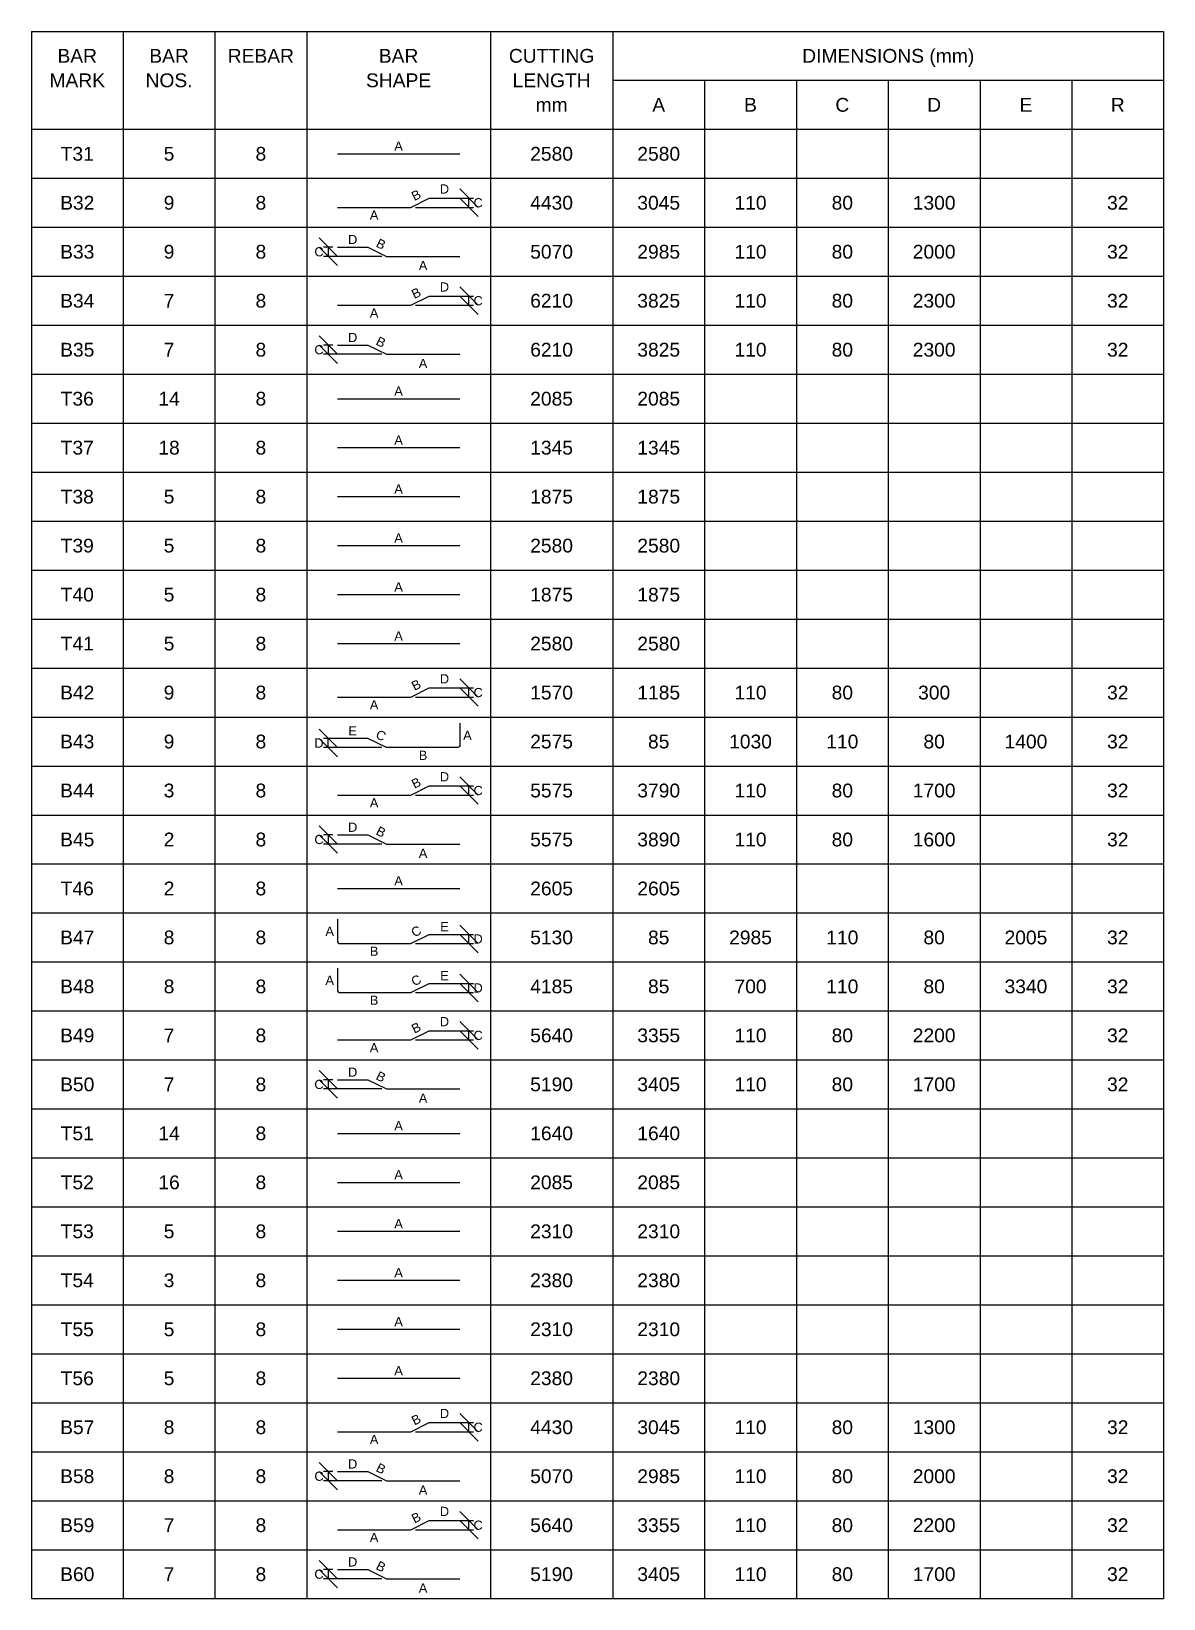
# Model space of a CAD drawing. Header units: inches. Extents: x -3300 to 111336, y -25085 to 3300.
# Drawn here: x 35836 to 54336, y -25085 to 515 of the extents above; entities that cross this region are included whole.
import ezdxf
from ezdxf.enums import TextEntityAlignment as Align

# ---------------------------------------------------------------- set-up
doc = ezdxf.new("R2010")
doc.units = ezdxf.units.IN
doc.header["$LTSCALE"] = 1000
doc.header["$MEASUREMENT"] = 0
for name, color, linetype in [('Dimension', 31, 'Continuous'), ('Reinforcement', 4, 'Continuous'), ('Schedule Header', 4, 'Continuous'), ('Schedule Line', 60, 'Continuous'), ('Text', 31, 'Continuous')]:
    doc.layers.add(name, color=color, linetype=linetype)
doc.styles.add('SC-BBS1', font='SansSerif')
doc.dimstyles.new('SCBBSDim', dxfattribs={"dimtxt": 225, "dimasz": 0.18, "dimexe": 75, "dimexo": 75, "dimgap": 100, "dimtad": 1, "dimtoh": 1, "dimdec": 0, "dimzin": 0, "dimdsep": 46, "dimtxsty": 'SC-BBS1', "dimtsz": 150, "dimcen": 0.09, "dimclrd": 8, "dimclre": 8, "dimclrt": 31, "dimadec": 0, "dimazin": 0, "dimtfac": 1, "dimtdec": 0, "dimtix": 1, "dimtofl": 0, "dimtmove": 0, "dimatfit": 3, "dimfxl": 1, "dimtolj": 1, "dimtzin": 0, "dimarcsym": 0})

# ---------------------------------------------------------------- blocks, each defined once
blk = doc.blocks.new('*D115')
at = {"color": 8, "linetype": 'ByBlock', "lineweight": -2}
for p, q in [((42411, -2210), (43061, -2210)), ((43136, -2360), (42836, -2060)), ((42836, -2210), (43136, -2510)), ((42986, -2360), (42986, -2210)), ((42111, -2360), (43061, -2360))]:
    blk.add_line(p, q, dxfattribs=at)
at = {"layer": 'Defpoints', "color": 31}
for p in [(42336, -2210), (42036, -2360), (42986, -2360)]:
    blk.add_point(p, dxfattribs=at)
blk = doc.blocks.new('*D116')
at = {"color": 8, "linetype": 'ByBlock', "lineweight": -2}
for p, q in [((40836, -3160), (40536, -2860)), ((40536, -3010), (40836, -3310)), ((40761, -3010), (40611, -3010)), ((40686, -3010), (40686, -3160)), ((41561, -3160), (40611, -3160))]:
    blk.add_line(p, q, dxfattribs=at)
at = {"layer": 'Defpoints', "color": 31}
for p in [(40686, -3010), (40836, -3010), (41636, -3160)]:
    blk.add_point(p, dxfattribs=at)
blk = doc.blocks.new('*D117')
at = {"color": 8, "linetype": 'ByBlock', "lineweight": -2}
for p, q in [((42411, -3810), (43061, -3810)), ((43136, -3960), (42836, -3660)), ((42836, -3810), (43136, -4110)), ((42986, -3960), (42986, -3810)), ((42111, -3960), (43061, -3960))]:
    blk.add_line(p, q, dxfattribs=at)
at = {"layer": 'Defpoints', "color": 31}
for p in [(42336, -3810), (42036, -3960), (42986, -3960)]:
    blk.add_point(p, dxfattribs=at)
blk = doc.blocks.new('*D118')
at = {"color": 8, "linetype": 'ByBlock', "lineweight": -2}
for p, q in [((40836, -4760), (40536, -4460)), ((40536, -4610), (40836, -4910)), ((40761, -4610), (40611, -4610)), ((41561, -4760), (40611, -4760)), ((40686, -4610), (40686, -4760))]:
    blk.add_line(p, q, dxfattribs=at)
at = {"layer": 'Defpoints', "color": 31}
for p in [(40686, -4610), (40836, -4610), (41636, -4760)]:
    blk.add_point(p, dxfattribs=at)
blk = doc.blocks.new('*D119')
at = {"color": 8, "linetype": 'ByBlock', "lineweight": -2}
for p, q in [((42411, -10210), (43061, -10210)), ((43136, -10360), (42836, -10060)), ((42836, -10210), (43136, -10510)), ((42986, -10360), (42986, -10210)), ((42111, -10360), (43061, -10360))]:
    blk.add_line(p, q, dxfattribs=at)
at = {"layer": 'Defpoints', "color": 31}
for p in [(42336, -10210), (42036, -10360), (42986, -10360)]:
    blk.add_point(p, dxfattribs=at)
blk = doc.blocks.new('*D120')
at = {"color": 8, "linetype": 'ByBlock', "lineweight": -2}
for p, q in [((40836, -11185), (40536, -10885)), ((40536, -11035), (40836, -11335)), ((41261, -11035), (40611, -11035)), ((41561, -11185), (40611, -11185)), ((40686, -11185), (40686, -11035))]:
    blk.add_line(p, q, dxfattribs=at)
at = {"layer": 'Defpoints', "color": 31}
for p in [(40686, -11185), (41336, -11035), (41636, -11185)]:
    blk.add_point(p, dxfattribs=at)
blk = doc.blocks.new('*D121')
at = {"color": 8, "linetype": 'ByBlock', "lineweight": -2}
for p, q in [((43136, -11960), (42836, -11660)), ((42111, -11960), (43061, -11960)), ((42411, -11810), (43061, -11810)), ((42836, -11810), (43136, -12110)), ((42986, -11960), (42986, -11810))]:
    blk.add_line(p, q, dxfattribs=at)
at = {"layer": 'Defpoints', "color": 31}
for p in [(42036, -11960), (42336, -11810), (42986, -11960)]:
    blk.add_point(p, dxfattribs=at)
blk = doc.blocks.new('*D122')
at = {"color": 8, "linetype": 'ByBlock', "lineweight": -2}
for p, q in [((40836, -12760), (40536, -12460)), ((40536, -12610), (40836, -12910)), ((40761, -12610), (40611, -12610)), ((41561, -12760), (40611, -12760)), ((40686, -12610), (40686, -12760))]:
    blk.add_line(p, q, dxfattribs=at)
at = {"layer": 'Defpoints', "color": 31}
for p in [(40686, -12610), (40836, -12610), (41636, -12760)]:
    blk.add_point(p, dxfattribs=at)
blk = doc.blocks.new('*D123')
at = {"color": 8, "linetype": 'ByBlock', "lineweight": -2}
for p, q in [((42411, -14235), (43061, -14235)), ((43136, -14385), (42836, -14085)), ((42836, -14235), (43136, -14535)), ((42986, -14385), (42986, -14235)), ((42111, -14385), (43061, -14385))]:
    blk.add_line(p, q, dxfattribs=at)
at = {"layer": 'Defpoints', "color": 31}
for p in [(42336, -14235), (42036, -14385), (42986, -14385)]:
    blk.add_point(p, dxfattribs=at)
blk = doc.blocks.new('*D124')
at = {"color": 8, "linetype": 'ByBlock', "lineweight": -2}
for p, q in [((42411, -15035), (43061, -15035)), ((43136, -15185), (42836, -14885)), ((42836, -15035), (43136, -15335)), ((42986, -15185), (42986, -15035)), ((42111, -15185), (43061, -15185))]:
    blk.add_line(p, q, dxfattribs=at)
at = {"layer": 'Defpoints', "color": 31}
for p in [(42336, -15035), (42036, -15185), (42986, -15185)]:
    blk.add_point(p, dxfattribs=at)
blk = doc.blocks.new('*D125')
at = {"color": 8, "linetype": 'ByBlock', "lineweight": -2}
for p, q in [((42411, -15810), (43061, -15810)), ((43136, -15960), (42836, -15660)), ((42836, -15810), (43136, -16110)), ((42986, -15960), (42986, -15810)), ((42111, -15960), (43061, -15960))]:
    blk.add_line(p, q, dxfattribs=at)
at = {"layer": 'Defpoints', "color": 31}
for p in [(42336, -15810), (42036, -15960), (42986, -15960)]:
    blk.add_point(p, dxfattribs=at)
blk = doc.blocks.new('*D126')
at = {"color": 8, "linetype": 'ByBlock', "lineweight": -2}
for p, q in [((40836, -16760), (40536, -16460)), ((40536, -16610), (40836, -16910)), ((40761, -16610), (40611, -16610)), ((40686, -16610), (40686, -16760)), ((41561, -16760), (40611, -16760))]:
    blk.add_line(p, q, dxfattribs=at)
at = {"layer": 'Defpoints', "color": 31}
for p in [(40686, -16610), (40836, -16610), (41636, -16760)]:
    blk.add_point(p, dxfattribs=at)
blk = doc.blocks.new('*D127')
at = {"color": 8, "linetype": 'ByBlock', "lineweight": -2}
for p, q in [((42411, -22210), (43061, -22210)), ((43136, -22360), (42836, -22060)), ((42836, -22210), (43136, -22510)), ((42986, -22360), (42986, -22210)), ((42111, -22360), (43061, -22360))]:
    blk.add_line(p, q, dxfattribs=at)
at = {"layer": 'Defpoints', "color": 31}
for p in [(42336, -22210), (42036, -22360), (42986, -22360)]:
    blk.add_point(p, dxfattribs=at)
blk = doc.blocks.new('*D128')
at = {"color": 8, "linetype": 'ByBlock', "lineweight": -2}
for p, q in [((40836, -23160), (40536, -22860)), ((40536, -23010), (40836, -23310)), ((40761, -23010), (40611, -23010)), ((40686, -23010), (40686, -23160)), ((41561, -23160), (40611, -23160))]:
    blk.add_line(p, q, dxfattribs=at)
at = {"layer": 'Defpoints', "color": 31}
for p in [(40686, -23010), (40836, -23010), (41636, -23160)]:
    blk.add_point(p, dxfattribs=at)
blk = doc.blocks.new('*D129')
at = {"color": 8, "linetype": 'ByBlock', "lineweight": -2}
for p, q in [((43136, -23960), (42836, -23660)), ((42111, -23960), (43061, -23960)), ((42411, -23810), (43061, -23810)), ((42836, -23810), (43136, -24110)), ((42986, -23960), (42986, -23810))]:
    blk.add_line(p, q, dxfattribs=at)
at = {"layer": 'Defpoints', "color": 31}
for p in [(42036, -23960), (42336, -23810), (42986, -23960)]:
    blk.add_point(p, dxfattribs=at)
blk = doc.blocks.new('*D130')
at = {"color": 8, "linetype": 'ByBlock', "lineweight": -2}
for p, q in [((40836, -24760), (40536, -24460)), ((40536, -24610), (40836, -24910)), ((40761, -24610), (40611, -24610)), ((41561, -24760), (40611, -24760)), ((40686, -24610), (40686, -24760))]:
    blk.add_line(p, q, dxfattribs=at)
at = {"layer": 'Defpoints', "color": 31}
for p in [(40686, -24610), (40836, -24610), (41636, -24760)]:
    blk.add_point(p, dxfattribs=at)

msp = doc.modelspace()

# ---------------------------------------------------------------- linework, layer by layer
at = {"layer": 'Reinforcement'}
for points in [[(40836, -1485), (42836, -1485)], [(40836, -2360), (42036, -2360), (42336, -2210), (42836, -2210)], [(40836, -3010), (41336, -3010), (41636, -3160), (42836, -3160)], [(40836, -3960), (42036, -3960), (42336, -3810), (42836, -3810)], [(40836, -4610), (41336, -4610), (41636, -4760), (42836, -4760)], [(40836, -5485), (42836, -5485)], [(40836, -6285), (42836, -6285)], [(40836, -7085), (42836, -7085)], [(40836, -7885), (42836, -7885)], [(40836, -8685), (42836, -8685)], [(40836, -9485), (42836, -9485)], [(40836, -10360), (42036, -10360), (42336, -10210), (42836, -10210)], [(40836, -11960), (42036, -11960), (42336, -11810), (42836, -11810)], [(40836, -12610), (41336, -12610), (41636, -12760), (42836, -12760)], [(40836, -13485), (42836, -13485)], [(40836, -15960), (42036, -15960), (42336, -15810), (42836, -15810)], [(40836, -16610), (41336, -16610), (41636, -16760), (42836, -16760)], [(40836, -17485), (42836, -17485)], [(40836, -18285), (42836, -18285)], [(40836, -19085), (42836, -19085)], [(40836, -19885), (42836, -19885)], [(40836, -20685), (42836, -20685)], [(40836, -21485), (42836, -21485)], [(40836, -22360), (42036, -22360), (42336, -22210), (42836, -22210)], [(40836, -23010), (41336, -23010), (41636, -23160), (42836, -23160)], [(40836, -23960), (42036, -23960), (42336, -23810), (42836, -23810)], [(40836, -24610), (41336, -24610), (41636, -24760), (42836, -24760)]]:
    msp.add_lwpolyline(points, dxfattribs=at)
for points in [[(42836, -10785), (42836, -11135, -0.5), (42786, -11185), (41636, -11185), (41336, -11035), (40836, -11035)], [(40836, -13985), (40836, -14335, 0.5), (40886, -14385), (42036, -14385), (42336, -14235), (42836, -14235)], [(40836, -14785), (40836, -15135, 0.5), (40886, -15185), (42036, -15185), (42336, -15035), (42836, -15035)]]:
    msp.add_lwpolyline(points, format="xyb", dxfattribs=at)
at = {"layer": 'Schedule Line'}
for p, q in [((35836, 515), (54336, 515)), ((35836, 515), (35836, -25085)), ((35836, 515), (35836, -25085)), ((37336, 515), (37336, -25085)), ((38836, 515), (38836, -25085)), ((40336, 515), (40336, -25085)), ((43336, 515), (43336, -25085)), ((45336, 515), (45336, -25085)), ((54336, 515), (54336, -25085)), ((45336, -285), (54336, -285)), ((46836, -285), (46836, -25085)), ((48336, -285), (48336, -25085)), ((49836, -285), (49836, -25085)), ((51336, -285), (51336, -25085)), ((52836, -285), (52836, -25085)), ((35836, -1085), (54336, -1085)), ((35836, -1885), (54336, -1885)), ((35836, -1885), (54336, -1885)), ((35836, -2685), (54336, -2685)), ((35836, -3485), (54336, -3485)), ((35836, -4285), (54336, -4285)), ((35836, -5085), (54336, -5085)), ((35836, -5885), (54336, -5885)), ((35836, -6685), (54336, -6685)), ((35836, -7485), (54336, -7485)), ((35836, -8285), (54336, -8285)), ((35836, -9085), (54336, -9085)), ((35836, -9885), (54336, -9885)), ((35836, -9885), (54336, -9885)), ((35836, -10685), (54336, -10685)), ((35836, -11485), (54336, -11485)), ((35836, -12285), (54336, -12285)), ((35836, -13085), (54336, -13085)), ((35836, -13885), (54336, -13885)), ((35836, -13885), (54336, -13885)), ((35836, -14685), (54336, -14685)), ((35836, -15485), (54336, -15485)), ((35836, -16285), (54336, -16285)), ((35836, -17085), (54336, -17085)), ((35836, -17885), (54336, -17885)), ((35836, -18685), (54336, -18685)), ((35836, -19485), (54336, -19485)), ((35836, -20285), (54336, -20285)), ((35836, -21085), (54336, -21085)), ((35836, -21885), (54336, -21885)), ((35836, -21885), (54336, -21885)), ((35836, -22685), (54336, -22685)), ((35836, -23485), (54336, -23485)), ((35836, -24285), (54336, -24285)), ((35836, -25085), (54336, -25085))]:
    msp.add_line(p, q, dxfattribs=at)

# ---------------------------------------------------------------- texts
at = {"layer": 'Dimension', "style": 'SC-BBS1'}
for s, p in [('A', (41836, -1360)), ('D', (42586, -2060)), ('C', (43136, -2285)), ('A', (41436, -2485)), ('D', (41086, -2885)), ('C', (40536, -3085)), ('A', (42236, -3310)), ('D', (42586, -3660)), ('C', (43136, -3885)), ('A', (41436, -4085)), ('C', (40536, -4685)), ('D', (41086, -4485)), ('A', (42236, -4910)), ('A', (41836, -5360)), ('A', (41836, -6160)), ('A', (41836, -6960)), ('A', (41836, -7760)), ('A', (41836, -8560)), ('A', (41836, -9360)), ('D', (42586, -10060)), ('C', (43136, -10285)), ('A', (41436, -10485)), ('E', (41086, -10910)), ('A', (42961, -10985)), ('D', (40536, -11110)), ('B', (42236, -11310)), ('D', (42586, -11660)), ('A', (41436, -12085)), ('C', (43136, -11885)), ('D', (41086, -12485)), ('C', (40536, -12685)), ('A', (42236, -12910)), ('A', (41836, -13360)), ('E', (42586, -14110)), ('A', (40711, -14185)), ('D', (43136, -14310)), ('B', (41436, -14510)), ('E', (42586, -14910)), ('A', (40711, -14985)), ('D', (43136, -15110)), ('B', (41436, -15310)), ('D', (42586, -15660)), ('C', (43136, -15885)), ('A', (41436, -16085)), ('C', (40536, -16685)), ('D', (41086, -16485)), ('A', (42236, -16910)), ('A', (41836, -17360)), ('A', (41836, -18160)), ('A', (41836, -18960)), ('A', (41836, -19760)), ('A', (41836, -20560)), ('A', (41836, -21360)), ('D', (42586, -22060)), ('C', (43136, -22285)), ('A', (41436, -22485)), ('C', (40536, -23085)), ('D', (41086, -22885)), ('A', (42236, -23310)), ('D', (42586, -23660)), ('C', (43136, -23885)), ('A', (41436, -24085)), ('D', (41086, -24485)), ('C', (40536, -24685)), ('A', (42236, -24910))]:
    msp.add_text(s, height=150, dxfattribs=at).set_placement(p, align=Align.MIDDLE_CENTER)
for s, rotation, p in [('B', 26.56505, (42123.5, -2160)), ('B', -26.56505, (41548.5, -2960)), ('B', 26.56505, (42123.5, -3760)), ('B', -26.56505, (41548.5, -4560)), ('B', 26.56505, (42123.5, -10160)), ('C', -26.56505, (41548.5, -10985)), ('B', 26.56505, (42123.5, -11760)), ('B', -26.56505, (41548.5, -12560)), ('C', 26.56505, (42123.5, -14185)), ('C', 26.56505, (42123.5, -14985)), ('B', 26.56505, (42123.5, -15760)), ('B', -26.56505, (41548.5, -16560)), ('B', 26.56505, (42123.5, -22160)), ('B', -26.56505, (41548.5, -22960)), ('B', 26.56505, (42123.5, -23760)), ('B', -26.56505, (41548.5, -24560))]:
    msp.add_text(s, height=150, rotation=rotation, dxfattribs=at).set_placement(p, align=Align.MIDDLE_CENTER)
at = {"layer": 'Schedule Header', "style": 'SC-BBS1'}
for s, p in [('BAR', (36586, 115)), ('BAR', (38086, 115)), ('REBAR', (39586, 115)), ('BAR', (41836, 115)), ('CUTTING', (44336, 115)), ('DIMENSIONS (mm)', (49836, 115)), ('MARK', (36586, -285)), ('NOS.', (38086, -285)), ('SHAPE', (41836, -285)), ('LENGTH', (44336, -285)), ('mm', (44336, -685)), ('A', (46086, -685)), ('B', (47586, -685)), ('C', (49086, -685)), ('D', (50586, -685)), ('E', (52086, -685)), ('R', (53586, -685))]:
    msp.add_text(s, height=225, dxfattribs=at).set_placement(p, align=Align.MIDDLE_CENTER)
at = {"layer": 'Text', "style": 'SC-BBS1'}
for s, p in [('T31', (36586, -1485)), ('5', (38086, -1485)), ('8', (39586, -1485)), ('2580', (44336, -1485)), ('2580', (46086, -1485)), ('B32', (36586, -2285)), ('9', (38086, -2285)), ('8', (39586, -2285)), ('4430', (44336, -2285)), ('3045', (46086, -2285)), ('110', (47586, -2285)), ('80', (49086, -2285)), ('1300', (50586, -2285)), ('32', (53586, -2285)), ('B33', (36586, -3085)), ('9', (38086, -3085)), ('8', (39586, -3085)), ('5070', (44336, -3085)), ('2985', (46086, -3085)), ('110', (47586, -3085)), ('80', (49086, -3085)), ('2000', (50586, -3085)), ('32', (53586, -3085)), ('B34', (36586, -3885)), ('7', (38086, -3885)), ('8', (39586, -3885)), ('6210', (44336, -3885)), ('3825', (46086, -3885)), ('110', (47586, -3885)), ('80', (49086, -3885)), ('2300', (50586, -3885)), ('32', (53586, -3885)), ('B35', (36586, -4685)), ('7', (38086, -4685)), ('8', (39586, -4685)), ('6210', (44336, -4685)), ('3825', (46086, -4685)), ('110', (47586, -4685)), ('80', (49086, -4685)), ('2300', (50586, -4685)), ('32', (53586, -4685)), ('T36', (36586, -5485)), ('14', (38086, -5485)), ('8', (39586, -5485)), ('2085', (44336, -5485)), ('2085', (46086, -5485)), ('T37', (36586, -6285)), ('18', (38086, -6285)), ('8', (39586, -6285)), ('1345', (44336, -6285)), ('1345', (46086, -6285)), ('T38', (36586, -7085)), ('5', (38086, -7085)), ('8', (39586, -7085)), ('1875', (44336, -7085)), ('1875', (46086, -7085)), ('T39', (36586, -7885)), ('5', (38086, -7885)), ('8', (39586, -7885)), ('2580', (44336, -7885)), ('2580', (46086, -7885)), ('T40', (36586, -8685)), ('5', (38086, -8685)), ('8', (39586, -8685)), ('1875', (44336, -8685)), ('1875', (46086, -8685)), ('T41', (36586, -9485)), ('5', (38086, -9485)), ('8', (39586, -9485)), ('2580', (44336, -9485)), ('2580', (46086, -9485)), ('B42', (36586, -10285)), ('9', (38086, -10285)), ('8', (39586, -10285)), ('1570', (44336, -10285)), ('1185', (46086, -10285)), ('110', (47586, -10285)), ('80', (49086, -10285)), ('300', (50586, -10285)), ('32', (53586, -10285)), ('B43', (36586, -11085)), ('9', (38086, -11085)), ('8', (39586, -11085)), ('2575', (44336, -11085)), ('85', (46086, -11085)), ('1030', (47586, -11085)), ('110', (49086, -11085)), ('80', (50586, -11085)), ('1400', (52086, -11085)), ('32', (53586, -11085)), ('B44', (36586, -11885)), ('3', (38086, -11885)), ('8', (39586, -11885)), ('5575', (44336, -11885)), ('3790', (46086, -11885)), ('110', (47586, -11885)), ('80', (49086, -11885)), ('1700', (50586, -11885)), ('32', (53586, -11885)), ('B45', (36586, -12685)), ('2', (38086, -12685)), ('8', (39586, -12685)), ('5575', (44336, -12685)), ('3890', (46086, -12685)), ('110', (47586, -12685)), ('80', (49086, -12685)), ('1600', (50586, -12685)), ('32', (53586, -12685)), ('T46', (36586, -13485)), ('2', (38086, -13485)), ('8', (39586, -13485)), ('2605', (44336, -13485)), ('2605', (46086, -13485)), ('B47', (36586, -14285)), ('8', (38086, -14285)), ('8', (39586, -14285)), ('5130', (44336, -14285)), ('85', (46086, -14285)), ('2985', (47586, -14285)), ('110', (49086, -14285)), ('80', (50586, -14285)), ('2005', (52086, -14285)), ('32', (53586, -14285)), ('B48', (36586, -15085)), ('8', (38086, -15085)), ('8', (39586, -15085)), ('4185', (44336, -15085)), ('85', (46086, -15085)), ('700', (47586, -15085)), ('110', (49086, -15085)), ('80', (50586, -15085)), ('3340', (52086, -15085)), ('32', (53586, -15085)), ('B49', (36586, -15885)), ('7', (38086, -15885)), ('8', (39586, -15885)), ('5640', (44336, -15885)), ('3355', (46086, -15885)), ('110', (47586, -15885)), ('80', (49086, -15885)), ('2200', (50586, -15885)), ('32', (53586, -15885)), ('B50', (36586, -16685)), ('7', (38086, -16685)), ('8', (39586, -16685)), ('5190', (44336, -16685)), ('3405', (46086, -16685)), ('110', (47586, -16685)), ('80', (49086, -16685)), ('1700', (50586, -16685)), ('32', (53586, -16685)), ('T51', (36586, -17485)), ('14', (38086, -17485)), ('8', (39586, -17485)), ('1640', (44336, -17485)), ('1640', (46086, -17485)), ('T52', (36586, -18285)), ('16', (38086, -18285)), ('8', (39586, -18285)), ('2085', (44336, -18285)), ('2085', (46086, -18285)), ('T53', (36586, -19085)), ('5', (38086, -19085)), ('8', (39586, -19085)), ('2310', (44336, -19085)), ('2310', (46086, -19085)), ('T54', (36586, -19885)), ('3', (38086, -19885)), ('8', (39586, -19885)), ('2380', (44336, -19885)), ('2380', (46086, -19885)), ('T55', (36586, -20685)), ('5', (38086, -20685)), ('8', (39586, -20685)), ('2310', (44336, -20685)), ('2310', (46086, -20685)), ('T56', (36586, -21485)), ('5', (38086, -21485)), ('8', (39586, -21485)), ('2380', (44336, -21485)), ('2380', (46086, -21485)), ('B57', (36586, -22285)), ('8', (38086, -22285)), ('8', (39586, -22285)), ('4430', (44336, -22285)), ('3045', (46086, -22285)), ('110', (47586, -22285)), ('80', (49086, -22285)), ('1300', (50586, -22285)), ('32', (53586, -22285)), ('B58', (36586, -23085)), ('8', (38086, -23085)), ('8', (39586, -23085)), ('5070', (44336, -23085)), ('2985', (46086, -23085)), ('110', (47586, -23085)), ('80', (49086, -23085)), ('2000', (50586, -23085)), ('32', (53586, -23085)), ('B59', (36586, -23885)), ('7', (38086, -23885)), ('8', (39586, -23885)), ('5640', (44336, -23885)), ('3355', (46086, -23885)), ('110', (47586, -23885)), ('80', (49086, -23885)), ('2200', (50586, -23885)), ('32', (53586, -23885)), ('B60', (36586, -24685)), ('7', (38086, -24685)), ('8', (39586, -24685)), ('5190', (44336, -24685)), ('3405', (46086, -24685)), ('110', (47586, -24685)), ('80', (49086, -24685)), ('1700', (50586, -24685)), ('32', (53586, -24685))]:
    msp.add_text(s, height=225, dxfattribs=at).set_placement(p, align=Align.MIDDLE_CENTER)

# ---------------------------------------------------------------- dimensions: what is measured, and where the dimension line sits
at = {"layer": 'Dimension'}
for base, p1, p2, picture, middle in [((42986, -2210), (42036, -2360), (42336, -2210), '*D115', (42986, -2285)), ((40686, -3160), (40836, -3010), (41636, -3160), '*D116', (40686, -3085)), ((42986, -3810), (42036, -3960), (42336, -3810), '*D117', (42986, -3885)), ((40686, -4760), (40836, -4610), (41636, -4760), '*D118', (40686, -4685)), ((42986, -10210), (42036, -10360), (42336, -10210), '*D119', (42986, -10285)), ((40686, -11035), (41636, -11185), (41336, -11035), '*D120', (40686, -11110)), ((42986, -11810), (42036, -11960), (42336, -11810), '*D121', (42986, -11885)), ((40686, -12760), (40836, -12610), (41636, -12760), '*D122', (40686, -12685)), ((42986, -14235), (42036, -14385), (42336, -14235), '*D123', (42986, -14310)), ((42986, -15035), (42036, -15185), (42336, -15035), '*D124', (42986, -15110)), ((42986, -15810), (42036, -15960), (42336, -15810), '*D125', (42986, -15885)), ((40686, -16760), (40836, -16610), (41636, -16760), '*D126', (40686, -16685)), ((42986, -22210), (42036, -22360), (42336, -22210), '*D127', (42986, -22285)), ((40686, -23160), (40836, -23010), (41636, -23160), '*D128', (40686, -23085)), ((42986, -23810), (42036, -23960), (42336, -23810), '*D129', (42986, -23885)), ((40686, -24760), (40836, -24610), (41636, -24760), '*D130', (40686, -24685))]:
    dim = msp.add_linear_dim(base=base, p1=p1, p2=p2, angle=90, text=' ', dimstyle='SCBBSDim', dxfattribs=at)
    dim.commit()
    dim.dimension.update_dxf_attribs({"geometry": picture, "text_midpoint": middle})

doc.saveas('drawing.dxf')
